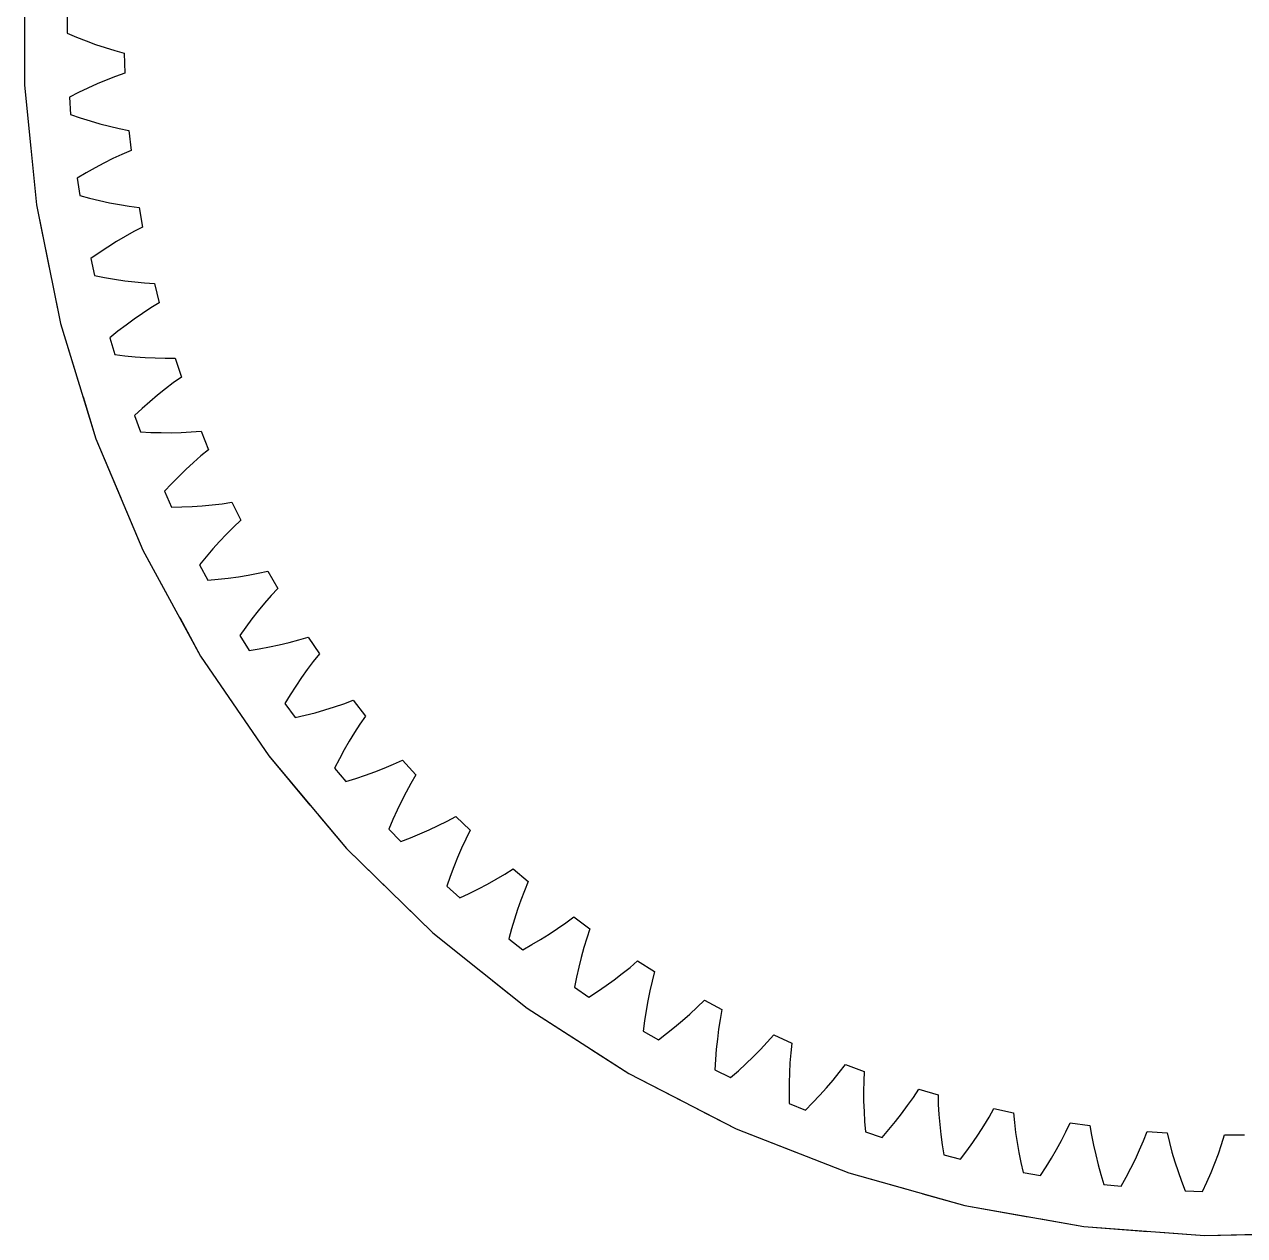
# Model space of a CAD drawing. Header units: millimetres. Extents: x -25 to 138, y -20 to 88.
# Drawn here: x -23.97 to 0.2, y 39 to 62.99 of the extents above; entities that cross this region are included whole.
import ezdxf

# ---------------------------------------------------------------- set-up
doc = ezdxf.new("R2010")
doc.units = ezdxf.units.MM
doc.linetypes.add('DASHED', pattern=[1.524, 1.27, -0.254])
doc.layers.add('HIDDEN', color=8, linetype='DASHED')
doc.layers.add('VISIBLE', color=7, linetype='CONTINUOUS')

msp = doc.modelspace()

# ---------------------------------------------------------------- linework, layer by layer
at = {"layer": 'HIDDEN'}
for points in [[(-23.97017, 64.18884), (-23.97017, 61.79624), (-23.73194, 59.41553), (-23.25785, 57.07036), (-22.55262, 54.78406), (-21.62325, 52.57933), (-20.47898, 50.4781), (-19.13118, 48.50123), (-17.59324, 46.66839), (-15.88046, 44.99779), (-14.00985, 43.50603), (-12, 42.20793), (-9.87089, 41.1164), (-7.64368, 40.24228), (-5.3405, 39.59427), (-2.98425, 39.1788), (-0.59834, 39), (1.79352, 39.05965)], [(-23.12435, 63.1656), (-23.12435, 62.81948)], [(-23.12435, 62.81948), (-22.93611, 62.74024)], [(-22.93611, 62.74024), (-22.74766, 62.66593)], [(-22.74766, 62.66593), (-22.55903, 62.59675)], [(-22.55903, 62.59675), (-22.37028, 62.53292)], [(-22.37028, 62.53292), (-22.18146, 62.47472)], [(-22.18146, 62.47472), (-21.99261, 62.42253)], [(-21.99261, 62.42253), (-21.9788, 62.02704)], [(-22.34785, 61.89057), (-22.53168, 61.81373)], [(-22.16354, 61.9618), (-22.34785, 61.89057)], [(-21.9788, 62.02704), (-22.16354, 61.9618)], [(-22.89784, 61.64429), (-23.08009, 61.5521)], [(-22.71503, 61.73156), (-22.89784, 61.64429)], [(-22.53168, 61.81373), (-22.71503, 61.73156)], [(-23.08009, 61.5521), (-23.05595, 61.20683)], [(-23.05595, 61.20683), (-22.86264, 61.14091)], [(-22.86264, 61.14091), (-22.66946, 61.07993)], [(-22.66946, 61.07993), (-22.47647, 61.02408)], [(-22.47647, 61.02408), (-22.28372, 60.97357)], [(-22.28372, 60.97357), (-22.0913, 60.92868)], [(-22.0913, 60.92868), (-21.89928, 60.88979)], [(-21.89928, 60.88979), (-21.85791, 60.49623)], [(-21.85791, 60.49623), (-22.03765, 60.41826)], [(-22.39457, 60.24487), (-22.57173, 60.15011)], [(-22.21654, 60.33435), (-22.39457, 60.24487)], [(-22.03765, 60.41826), (-22.21654, 60.33435)], [(-22.74801, 60.0503), (-22.92339, 59.94563)], [(-22.92339, 59.94563), (-22.87522, 59.60288)], [(-22.57173, 60.15011), (-22.74801, 60.0503)], [(-22.87522, 59.60288), (-22.67779, 59.5506)], [(-22.67779, 59.5506), (-22.48082, 59.50325)], [(-22.48082, 59.50325), (-22.2844, 59.46099)], [(-22.2844, 59.46099), (-22.08861, 59.42405)], [(-22.08861, 59.42405), (-21.89352, 59.3927)], [(-21.89352, 59.3927), (-21.69925, 59.36729)], [(-21.69925, 59.36729), (-21.63054, 58.97758)], [(-21.63054, 58.97758), (-21.8044, 58.88726)], [(-21.977, 58.79108), (-22.14835, 58.6894)], [(-21.8044, 58.88726), (-21.977, 58.79108)], [(-22.31847, 58.58251), (-22.48736, 58.47064)], [(-22.14835, 58.6894), (-22.31847, 58.58251)], [(-22.48736, 58.47064), (-22.65501, 58.35399)], [(-22.65501, 58.35399), (-22.58305, 58.01544)], [(-22.58305, 58.01544), (-22.38245, 57.97707)], [(-22.38245, 57.97707), (-22.18266, 57.94357)], [(-22.18266, 57.94357), (-21.98377, 57.91511)], [(-21.98377, 57.91511), (-21.78587, 57.89192)], [(-21.78587, 57.89192), (-21.58908, 57.87425)], [(-21.58908, 57.87425), (-21.39351, 57.86246)], [(-21.39351, 57.86246), (-21.29777, 57.47849)], [(-21.46491, 57.37626), (-21.63038, 57.26827)], [(-21.29777, 57.47849), (-21.46491, 57.37626)], [(-21.79422, 57.15489), (-21.95648, 57.03639)], [(-21.63038, 57.26827), (-21.79422, 57.15489)], [(-22.11715, 56.91302), (-22.27626, 56.78496)], [(-21.95648, 57.03639), (-22.11715, 56.91302)], [(-22.27626, 56.78496), (-22.18085, 56.45225)], [(-22.18085, 56.45225), (-21.97806, 56.42796)], [(-21.97806, 56.42796), (-21.77642, 56.40848)], [(-21.77642, 56.40848), (-21.57604, 56.39397)], [(-21.57604, 56.39397), (-21.377, 56.38464)], [(-21.377, 56.38464), (-21.17945, 56.38074)], [(-21.17945, 56.38074), (-20.98354, 56.38262)], [(-20.98354, 56.38262), (-20.86125, 56.00626)], [(-21.02086, 55.89263), (-21.17839, 55.77336)], [(-20.86125, 56.00626), (-21.02086, 55.89263)], [(-21.33392, 55.64882), (-21.48751, 55.5193)], [(-21.17839, 55.77336), (-21.33392, 55.64882)], [(-21.63919, 55.38501), (-21.78897, 55.24617)], [(-21.48751, 55.5193), (-21.63919, 55.38501)], [(-21.78897, 55.24617), (-21.67059, 54.92093)], [(-21.67059, 54.92093), (-21.4666, 54.91084)], [(-21.4666, 54.91084), (-21.2641, 54.90547)], [(-21.2641, 54.90547), (-21.06318, 54.90498)], [(-21.06318, 54.90498), (-20.86399, 54.90955)], [(-20.86399, 54.90955), (-20.66665, 54.91945)], [(-20.66665, 54.91945), (-20.47134, 54.93499)], [(-20.47134, 54.93499), (-20.3231, 54.56807)], [(-20.47438, 54.44358), (-20.62321, 54.31361)], [(-20.3231, 54.56807), (-20.47438, 54.44358)], [(-20.76968, 54.17853), (-20.91386, 54.03861)], [(-20.62321, 54.31361), (-20.76968, 54.17853)], [(-20.91386, 54.03861), (-21.0558, 53.89407)], [(-21.0558, 53.89407), (-21.19554, 53.74511)], [(-21.19554, 53.74511), (-21.05476, 53.42892)], [(-21.05476, 53.42892), (-20.85056, 53.43309)], [(-20.85056, 53.43309), (-20.64817, 53.44186)], [(-20.64817, 53.44186), (-20.44772, 53.45538)], [(-20.44772, 53.45538), (-20.24932, 53.47384)], [(-20.24932, 53.47384), (-20.05315, 53.49748)], [(-20.05315, 53.49748), (-19.85941, 53.5266)], [(-19.85941, 53.5266), (-19.68593, 53.17093)], [(-19.68593, 53.17093), (-19.82816, 53.03618)], [(-19.82816, 53.03618), (-19.96756, 52.89615)], [(-20.10425, 52.75118), (-20.23832, 52.60154)], [(-19.96756, 52.89615), (-20.10425, 52.75118)], [(-20.36983, 52.44746), (-20.49884, 52.28911)], [(-20.23832, 52.60154), (-20.36983, 52.44746)], [(-20.49884, 52.28911), (-20.33635, 51.98351)], [(-20.33635, 51.98351), (-20.13294, 52.00192)], [(-20.13294, 52.00192), (-19.93165, 52.02478)], [(-19.93165, 52.02478), (-19.73263, 52.05226)], [(-19.73263, 52.05226), (-19.536, 52.08451)], [(-19.536, 52.08451), (-19.34196, 52.12177)], [(-19.34196, 52.12177), (-19.15072, 52.16434)], [(-19.15072, 52.16434), (-18.95286, 51.82163)], [(-18.95286, 51.82163), (-19.08534, 51.67729)], [(-19.21463, 51.52788), (-19.34088, 51.37373)], [(-19.08534, 51.67729), (-19.21463, 51.52788)], [(-19.34088, 51.37373), (-19.46418, 51.2151)], [(-19.58463, 51.05222), (-19.70227, 50.88526)], [(-19.46418, 51.2151), (-19.58463, 51.05222)], [(-19.70227, 50.88526), (-19.51886, 50.59174)], [(-18.72751, 50.74832), (-18.53654, 50.79902)], [(-18.53654, 50.79902), (-18.34873, 50.85483)], [(-18.34873, 50.85483), (-18.12744, 50.52676)], [(-19.51886, 50.59174), (-19.31723, 50.62429)], [(-19.31723, 50.62429), (-19.11803, 50.66114)], [(-19.11803, 50.66114), (-18.9214, 50.70243)], [(-18.9214, 50.70243), (-18.72751, 50.74832)], [(-18.12744, 50.52676), (-18.24954, 50.37353)], [(-18.24954, 50.37353), (-18.36809, 50.21546)], [(-18.48328, 50.05288), (-18.59522, 49.88604)], [(-18.36809, 50.21546), (-18.48328, 50.05288)], [(-18.59522, 49.88604), (-18.704, 49.71515)], [(-18.704, 49.71515), (-18.80971, 49.54039)], [(-17.64081, 49.53568), (-17.45735, 49.60446)], [(-17.45735, 49.60446), (-17.21372, 49.29262)], [(-18.80971, 49.54039), (-18.60627, 49.26038)], [(-18.60627, 49.26038), (-18.40741, 49.30692)], [(-18.40741, 49.30692), (-18.21126, 49.35757)], [(-18.21126, 49.35757), (-18.018, 49.41247)], [(-18.018, 49.41247), (-17.82778, 49.47178)], [(-17.82778, 49.47178), (-17.64081, 49.53568)], [(-17.32483, 49.13125), (-17.43207, 48.96529)], [(-17.21372, 49.29262), (-17.32483, 49.13125)], [(-17.43207, 48.96529), (-17.53563, 48.79507)], [(-17.63566, 48.62083), (-17.73226, 48.44277)], [(-17.53563, 48.79507), (-17.63566, 48.62083)], [(-17.73226, 48.44277), (-17.82552, 48.26106)], [(-16.84119, 48.26111), (-16.65913, 48.3379)], [(-16.65913, 48.3379), (-16.48092, 48.4193)], [(-16.48092, 48.4193), (-16.21613, 48.12522)], [(-17.82552, 48.26106), (-17.60304, 47.99592)], [(-17.4079, 48.05622), (-17.21578, 48.12043)], [(-17.21578, 48.12043), (-17.02681, 48.18868)], [(-17.02681, 48.18868), (-16.84119, 48.26111)], [(-16.21613, 48.12522), (-16.31571, 47.95649)], [(-17.60304, 47.99592), (-17.4079, 48.05622)], [(-16.31571, 47.95649), (-16.41111, 47.78346)], [(-16.41111, 47.78346), (-16.50255, 47.60643)], [(-16.59018, 47.42563), (-16.67412, 47.24127)], [(-16.50255, 47.60643), (-16.59018, 47.42563)], [(-16.67412, 47.24127), (-16.75448, 47.0535)], [(-15.77255, 47.12221), (-15.5963, 47.21152)], [(-15.5963, 47.21152), (-15.4242, 47.30515)], [(-15.4242, 47.30515), (-15.13953, 47.03026)], [(-16.75448, 47.0535), (-16.51405, 46.80453)], [(-16.32359, 46.87829), (-16.13641, 46.95575)], [(-16.13641, 46.95575), (-15.95267, 47.03701)], [(-15.95267, 47.03701), (-15.77255, 47.12221)], [(-15.13953, 47.03026), (-15.22711, 46.85499)], [(-16.51405, 46.80453), (-16.32359, 46.87829)], [(-15.3102, 46.67573), (-15.38907, 46.49275)], [(-15.22711, 46.85499), (-15.3102, 46.67573)], [(-15.38907, 46.49275), (-15.46387, 46.30628)], [(-15.46387, 46.30628), (-15.53475, 46.11651)], [(-14.62707, 46.06064), (-14.45748, 46.16202)], [(-14.45748, 46.16202), (-14.29233, 46.26743)], [(-14.29233, 46.26743), (-13.98918, 46.01306)], [(-15.53475, 46.11651), (-15.60182, 45.9236)], [(-15.60182, 45.9236), (-15.34461, 45.692)], [(-14.97843, 45.86919), (-14.80081, 45.96308)], [(-14.80081, 45.96308), (-14.62707, 46.06064)], [(-13.98918, 46.01306), (-14.06431, 45.83211)], [(-15.34461, 45.692), (-15.15976, 45.77886)], [(-15.15976, 45.77886), (-14.97843, 45.86919)], [(-14.06431, 45.83211), (-14.13471, 45.64749)], [(-14.20061, 45.45946), (-14.26223, 45.26822)], [(-14.13471, 45.64749), (-14.20061, 45.45946)], [(-14.26223, 45.26822), (-14.3197, 45.07397)], [(-13.41033, 45.08155), (-13.24822, 45.19451)], [(-13.24822, 45.19451), (-13.09083, 45.31119)], [(-13.09083, 45.31119), (-12.77068, 45.07858)], [(-14.3197, 45.07397), (-14.37314, 44.87685)], [(-13.74748, 44.86606), (-13.57684, 44.97211)], [(-13.57684, 44.97211), (-13.41033, 45.08155)], [(-12.77068, 45.07858), (-12.833, 44.89284)], [(-14.37314, 44.87685), (-14.1004, 44.66376)], [(-14.1004, 44.66376), (-13.92206, 44.7633)], [(-13.92206, 44.7633), (-13.74748, 44.86606)], [(-12.833, 44.89284), (-12.89034, 44.70376)], [(-12.94297, 44.51158), (-12.9911, 44.31652)], [(-12.89034, 44.70376), (-12.94297, 44.51158)], [(-12.9911, 44.31652), (-13.03488, 44.11873)], [(-12.12826, 44.18972), (-11.97442, 44.31372)], [(-11.97442, 44.31372), (-11.82555, 44.44109)], [(-11.82555, 44.44109), (-11.48995, 44.23138)], [(-11.48995, 44.23138), (-11.53917, 44.04174)], [(-13.03488, 44.11873), (-13.07444, 43.91836)], [(-12.44956, 43.95124), (-12.28672, 44.06893)], [(-12.28672, 44.06893), (-12.12826, 44.18972)], [(-11.53917, 44.04174), (-11.58318, 43.84912)], [(-13.07444, 43.91836), (-12.7875, 43.72481)], [(-12.7875, 43.72481), (-12.61654, 43.83656)], [(-12.61654, 43.83656), (-12.44956, 43.95124)], [(-11.58318, 43.84912), (-11.62228, 43.65374)], [(-11.62228, 43.65374), (-11.65668, 43.4558)], [(-10.7871, 43.3895), (-10.64228, 43.52393)], [(-10.64228, 43.52393), (-10.50266, 43.66137)], [(-10.50266, 43.66137), (-10.15325, 43.47559)], [(-11.65668, 43.4558), (-11.68656, 43.25544)], [(-10.93675, 43.25795), (-10.7871, 43.3895)], [(-10.18912, 43.28298), (-10.21959, 43.08775)], [(-10.15325, 43.47559), (-10.18912, 43.28298)], [(-11.68656, 43.25544), (-11.71205, 43.05279)], [(-11.71205, 43.05279), (-11.4123, 42.87974)], [(-11.24956, 43.00313), (-11.09098, 43.12919)], [(-11.09098, 43.12919), (-10.93675, 43.25795)], [(-10.21959, 43.08775), (-10.24496, 42.89012)], [(-11.4123, 42.87974), (-11.24956, 43.00313)], [(-10.24496, 42.89012), (-10.26547, 42.69026)], [(-9.39338, 42.68478), (-9.2583, 42.82898)], [(-9.2583, 42.82898), (-9.1286, 42.97583)], [(-9.1286, 42.97583), (-8.76709, 42.81487)], [(-8.76709, 42.81487), (-8.78943, 42.62023)], [(-10.26547, 42.69026), (-10.2813, 42.4883)], [(-9.67836, 42.40391), (-9.53349, 42.54312)], [(-9.53349, 42.54312), (-9.39338, 42.68478)], [(-8.78943, 42.62023), (-8.80621, 42.42336)], [(-10.2813, 42.4883), (-10.29259, 42.28437)], [(-9.82776, 42.2671), (-9.67836, 42.40391)], [(-8.80621, 42.42336), (-8.81773, 42.22444)], [(-7.82921, 42.23227), (-7.71007, 42.38781)], [(-7.71007, 42.38781), (-7.33821, 42.25247)], [(-10.29259, 42.28437), (-9.98151, 42.13265)], [(-9.98151, 42.13265), (-9.82776, 42.2671)], [(-8.81773, 42.22444), (-8.82425, 42.02363)], [(-8.08379, 41.92791), (-7.9539, 42.079)], [(-7.9539, 42.079), (-7.82921, 42.23227)], [(-7.34692, 42.05674), (-7.34992, 41.85917)], [(-7.33821, 42.25247), (-7.34692, 42.05674)], [(-8.82425, 42.02363), (-8.82595, 41.82106)], [(-8.82595, 41.82106), (-8.82299, 41.61684)], [(-8.2186, 41.77893), (-8.08379, 41.92791)], [(-7.34992, 41.85917), (-7.34754, 41.65994)], [(-6.36197, 41.73671), (-6.25398, 41.90018)], [(-6.25398, 41.90018), (-5.87358, 41.7911)], [(-8.82299, 41.61684), (-8.50208, 41.48719)], [(-8.50208, 41.48719), (-8.35809, 41.63203)], [(-8.35809, 41.63203), (-8.2186, 41.77893)], [(-7.34754, 41.65994), (-7.34004, 41.45916)], [(-6.5947, 41.41532), (-6.47567, 41.57511)], [(-6.47567, 41.57511), (-6.36197, 41.73671)], [(-5.87358, 41.7911), (-5.86862, 41.59524)], [(-5.86862, 41.59524), (-5.85783, 41.39795)], [(-7.34004, 41.45916), (-7.3276, 41.25697)], [(-6.71879, 41.25731), (-6.5947, 41.41532)], [(-5.85783, 41.39795), (-5.84156, 41.19936)], [(-4.96589, 41.17556), (-4.86374, 41.3447)], [(-4.86374, 41.3447), (-4.76741, 41.5153)], [(-4.76741, 41.5153), (-4.38033, 41.43303)], [(-4.38033, 41.43303), (-4.36172, 41.23799)], [(-7.3276, 41.25697), (-7.3104, 41.05345)], [(-6.98123, 40.9465), (-6.8477, 41.10104)], [(-6.8477, 41.10104), (-6.71879, 41.25731)], [(-5.84156, 41.19936), (-5.82006, 40.9996)], [(-5.07349, 41.00786), (-4.96589, 41.17556)], [(-4.36172, 41.23799), (-4.3372, 41.04193)], [(-3.34182, 41.05815), (-3.25762, 41.23506)], [(-3.25762, 41.23506), (-2.86575, 41.17999)], [(-2.86575, 41.17999), (-2.83358, 40.98672)], [(-7.3104, 41.05345), (-6.98123, 40.9465)], [(-5.82006, 40.9996), (-5.79356, 40.79877)], [(-5.18625, 40.84157), (-5.07349, 41.00786)], [(-4.3372, 41.04193), (-4.30711, 40.84496)], [(-4.30711, 40.84496), (-4.27174, 40.64719)], [(-3.52756, 40.70751), (-3.43192, 40.8823)], [(-3.43192, 40.8823), (-3.34182, 41.05815)], [(-2.83358, 40.98672), (-2.79543, 40.79285)], [(-1.88123, 40.69676), (-1.80361, 40.87847)], [(-1.80361, 40.87847), (-1.73196, 41.06082)], [(-1.73196, 41.06082), (-1.3372, 41.03322)], [(-1.3372, 41.03322), (-1.29162, 40.84267)], [(-0.25662, 40.80652), (-0.19786, 40.99343)], [(-0.19786, 40.99343), (0.19786, 40.99343)], [(-5.79356, 40.79877), (-5.7622, 40.59695)], [(-5.42637, 40.51321), (-5.30394, 40.67669)], [(-5.30394, 40.67669), (-5.18625, 40.84157)], [(-4.27174, 40.64719), (-4.23128, 40.44869)], [(-3.62844, 40.53376), (-3.52756, 40.70751)], [(-2.79543, 40.79285), (-2.75168, 40.59846)], [(-1.96444, 40.51572), (-1.88123, 40.69676)], [(-1.29162, 40.84267), (-1.24005, 40.65193)], [(-1.24005, 40.65193), (-1.18285, 40.46107)], [(-0.39175, 40.43344), (-0.32137, 40.61985)], [(-0.32137, 40.61985), (-0.25662, 40.80652)], [(-5.7622, 40.59695), (-5.42637, 40.51321)], [(-4.23128, 40.44869), (-4.18593, 40.24955)], [(-3.84507, 40.18945), (-3.73435, 40.36107)], [(-3.73435, 40.36107), (-3.62844, 40.53376)], [(-2.75168, 40.59846), (-2.7026, 40.40364)], [(-2.7026, 40.40364), (-2.6484, 40.20845)], [(-2.05296, 40.33536), (-1.96444, 40.51572)], [(-1.18285, 40.46107), (-1.12029, 40.27014)], [(-0.46747, 40.24734), (-0.39175, 40.43344)], [(-4.18593, 40.24955), (-3.84507, 40.18945)], [(-2.6484, 40.20845), (-2.58926, 40.01295)], [(-2.24504, 39.97678), (-2.14656, 40.1557)], [(-2.14656, 40.1557), (-2.05296, 40.33536)], [(-1.12029, 40.27014), (-1.05261, 40.07921)], [(-0.54831, 40.06159), (-0.46747, 40.24734)], [(-2.58926, 40.01295), (-2.24504, 39.97678)], [(-1.05261, 40.07921), (-0.97998, 39.88831)], [(-0.97998, 39.88831), (-0.63408, 39.87624)], [(-0.63408, 39.87624), (-0.54831, 40.06159)]]:
    msp.add_lwpolyline(points, dxfattribs=at)
at = {"layer": 'VISIBLE'}
for points in [[(-23.97017, 64.18884), (-23.97017, 61.79624), (-23.73194, 59.41553), (-23.25785, 57.07036), (-22.55262, 54.78406), (-21.62325, 52.57933), (-20.47898, 50.4781), (-19.13118, 48.50123), (-17.59324, 46.66839), (-15.88046, 44.99779), (-14.00985, 43.50603), (-12, 42.20793), (-9.87089, 41.1164), (-7.64368, 40.24228), (-5.3405, 39.59427), (-2.98425, 39.1788), (-0.59834, 39), (1.79352, 39.05965)], [(-23.12435, 63.1656), (-23.12435, 62.81948)], [(-23.12435, 62.81948), (-22.93611, 62.74024)], [(-22.93611, 62.74024), (-22.74766, 62.66593)], [(-22.74766, 62.66593), (-22.55903, 62.59675)], [(-22.55903, 62.59675), (-22.37028, 62.53292)], [(-22.37028, 62.53292), (-22.18146, 62.47472)], [(-22.18146, 62.47472), (-21.99261, 62.42253)], [(-21.99261, 62.42253), (-21.9788, 62.02704)], [(-22.34785, 61.89057), (-22.53168, 61.81373)], [(-22.16354, 61.9618), (-22.34785, 61.89057)], [(-21.9788, 62.02704), (-22.16354, 61.9618)], [(-22.89784, 61.64429), (-23.08009, 61.5521)], [(-22.71503, 61.73156), (-22.89784, 61.64429)], [(-22.53168, 61.81373), (-22.71503, 61.73156)], [(-23.08009, 61.5521), (-23.05595, 61.20683)], [(-23.05595, 61.20683), (-22.86264, 61.14091)], [(-22.86264, 61.14091), (-22.66946, 61.07993)], [(-22.66946, 61.07993), (-22.47647, 61.02408)], [(-22.47647, 61.02408), (-22.28372, 60.97357)], [(-22.28372, 60.97357), (-22.0913, 60.92868)], [(-22.0913, 60.92868), (-21.89928, 60.88979)], [(-21.89928, 60.88979), (-21.85791, 60.49623)], [(-21.85791, 60.49623), (-22.03765, 60.41826)], [(-22.39457, 60.24487), (-22.57173, 60.15011)], [(-22.21654, 60.33435), (-22.39457, 60.24487)], [(-22.03765, 60.41826), (-22.21654, 60.33435)], [(-22.74801, 60.0503), (-22.92339, 59.94563)], [(-22.92339, 59.94563), (-22.87522, 59.60288)], [(-22.57173, 60.15011), (-22.74801, 60.0503)], [(-22.87522, 59.60288), (-22.67779, 59.5506)], [(-22.67779, 59.5506), (-22.48082, 59.50325)], [(-22.48082, 59.50325), (-22.2844, 59.46099)], [(-22.2844, 59.46099), (-22.08861, 59.42405)], [(-22.08861, 59.42405), (-21.89352, 59.3927)], [(-21.89352, 59.3927), (-21.69925, 59.36729)], [(-21.69925, 59.36729), (-21.63054, 58.97758)], [(-21.63054, 58.97758), (-21.8044, 58.88726)], [(-21.977, 58.79108), (-22.14835, 58.6894)], [(-21.8044, 58.88726), (-21.977, 58.79108)], [(-22.31847, 58.58251), (-22.48736, 58.47064)], [(-22.14835, 58.6894), (-22.31847, 58.58251)], [(-22.48736, 58.47064), (-22.65501, 58.35399)], [(-22.65501, 58.35399), (-22.58305, 58.01544)], [(-22.58305, 58.01544), (-22.38245, 57.97707)], [(-22.38245, 57.97707), (-22.18266, 57.94357)], [(-22.18266, 57.94357), (-21.98377, 57.91511)], [(-21.98377, 57.91511), (-21.78587, 57.89192)], [(-21.78587, 57.89192), (-21.58908, 57.87425)], [(-21.58908, 57.87425), (-21.39351, 57.86246)], [(-21.39351, 57.86246), (-21.29777, 57.47849)], [(-21.46491, 57.37626), (-21.63038, 57.26827)], [(-21.29777, 57.47849), (-21.46491, 57.37626)], [(-21.79422, 57.15489), (-21.95648, 57.03639)], [(-21.63038, 57.26827), (-21.79422, 57.15489)], [(-22.11715, 56.91302), (-22.27626, 56.78496)], [(-21.95648, 57.03639), (-22.11715, 56.91302)], [(-22.27626, 56.78496), (-22.18085, 56.45225)], [(-22.18085, 56.45225), (-21.97806, 56.42796)], [(-21.97806, 56.42796), (-21.77642, 56.40848)], [(-21.77642, 56.40848), (-21.57604, 56.39397)], [(-21.57604, 56.39397), (-21.377, 56.38464)], [(-21.377, 56.38464), (-21.17945, 56.38074)], [(-21.17945, 56.38074), (-20.98354, 56.38262)], [(-20.98354, 56.38262), (-20.86125, 56.00626)], [(-21.02086, 55.89263), (-21.17839, 55.77336)], [(-20.86125, 56.00626), (-21.02086, 55.89263)], [(-21.33392, 55.64882), (-21.48751, 55.5193)], [(-21.17839, 55.77336), (-21.33392, 55.64882)], [(-21.63919, 55.38501), (-21.78897, 55.24617)], [(-21.48751, 55.5193), (-21.63919, 55.38501)], [(-21.78897, 55.24617), (-21.67059, 54.92093)], [(-21.67059, 54.92093), (-21.4666, 54.91084)], [(-21.4666, 54.91084), (-21.2641, 54.90547)], [(-21.2641, 54.90547), (-21.06318, 54.90498)], [(-21.06318, 54.90498), (-20.86399, 54.90955)], [(-20.86399, 54.90955), (-20.66665, 54.91945)], [(-20.66665, 54.91945), (-20.47134, 54.93499)], [(-20.47134, 54.93499), (-20.3231, 54.56807)], [(-20.47438, 54.44358), (-20.62321, 54.31361)], [(-20.3231, 54.56807), (-20.47438, 54.44358)], [(-20.76968, 54.17853), (-20.91386, 54.03861)], [(-20.62321, 54.31361), (-20.76968, 54.17853)], [(-20.91386, 54.03861), (-21.0558, 53.89407)], [(-21.0558, 53.89407), (-21.19554, 53.74511)], [(-21.19554, 53.74511), (-21.05476, 53.42892)], [(-21.05476, 53.42892), (-20.85056, 53.43309)], [(-20.85056, 53.43309), (-20.64817, 53.44186)], [(-20.64817, 53.44186), (-20.44772, 53.45538)], [(-20.44772, 53.45538), (-20.24932, 53.47384)], [(-20.24932, 53.47384), (-20.05315, 53.49748)], [(-20.05315, 53.49748), (-19.85941, 53.5266)], [(-19.85941, 53.5266), (-19.68593, 53.17093)], [(-19.68593, 53.17093), (-19.82816, 53.03618)], [(-19.82816, 53.03618), (-19.96756, 52.89615)], [(-20.10425, 52.75118), (-20.23832, 52.60154)], [(-19.96756, 52.89615), (-20.10425, 52.75118)], [(-20.36983, 52.44746), (-20.49884, 52.28911)], [(-20.23832, 52.60154), (-20.36983, 52.44746)], [(-20.49884, 52.28911), (-20.33635, 51.98351)], [(-20.33635, 51.98351), (-20.13294, 52.00192)], [(-20.13294, 52.00192), (-19.93165, 52.02478)], [(-19.93165, 52.02478), (-19.73263, 52.05226)], [(-19.73263, 52.05226), (-19.536, 52.08451)], [(-19.536, 52.08451), (-19.34196, 52.12177)], [(-19.34196, 52.12177), (-19.15072, 52.16434)], [(-19.15072, 52.16434), (-18.95286, 51.82163)], [(-18.95286, 51.82163), (-19.08534, 51.67729)], [(-19.21463, 51.52788), (-19.34088, 51.37373)], [(-19.08534, 51.67729), (-19.21463, 51.52788)], [(-19.34088, 51.37373), (-19.46418, 51.2151)], [(-19.58463, 51.05222), (-19.70227, 50.88526)], [(-19.46418, 51.2151), (-19.58463, 51.05222)], [(-19.70227, 50.88526), (-19.51886, 50.59174)], [(-18.72751, 50.74832), (-18.53654, 50.79902)], [(-18.53654, 50.79902), (-18.34873, 50.85483)], [(-18.34873, 50.85483), (-18.12744, 50.52676)], [(-19.51886, 50.59174), (-19.31723, 50.62429)], [(-19.31723, 50.62429), (-19.11803, 50.66114)], [(-19.11803, 50.66114), (-18.9214, 50.70243)], [(-18.9214, 50.70243), (-18.72751, 50.74832)], [(-18.12744, 50.52676), (-18.24954, 50.37353)], [(-18.24954, 50.37353), (-18.36809, 50.21546)], [(-18.48328, 50.05288), (-18.59522, 49.88604)], [(-18.36809, 50.21546), (-18.48328, 50.05288)], [(-18.59522, 49.88604), (-18.704, 49.71515)], [(-18.704, 49.71515), (-18.80971, 49.54039)], [(-17.64081, 49.53568), (-17.45735, 49.60446)], [(-17.45735, 49.60446), (-17.21372, 49.29262)], [(-18.80971, 49.54039), (-18.60627, 49.26038)], [(-18.60627, 49.26038), (-18.40741, 49.30692)], [(-18.40741, 49.30692), (-18.21126, 49.35757)], [(-18.21126, 49.35757), (-18.018, 49.41247)], [(-18.018, 49.41247), (-17.82778, 49.47178)], [(-17.82778, 49.47178), (-17.64081, 49.53568)], [(-17.32483, 49.13125), (-17.43207, 48.96529)], [(-17.21372, 49.29262), (-17.32483, 49.13125)], [(-17.43207, 48.96529), (-17.53563, 48.79507)], [(-17.63566, 48.62083), (-17.73226, 48.44277)], [(-17.53563, 48.79507), (-17.63566, 48.62083)], [(-17.73226, 48.44277), (-17.82552, 48.26106)], [(-16.84119, 48.26111), (-16.65913, 48.3379)], [(-16.65913, 48.3379), (-16.48092, 48.4193)], [(-16.48092, 48.4193), (-16.21613, 48.12522)], [(-17.82552, 48.26106), (-17.60304, 47.99592)], [(-17.4079, 48.05622), (-17.21578, 48.12043)], [(-17.21578, 48.12043), (-17.02681, 48.18868)], [(-17.02681, 48.18868), (-16.84119, 48.26111)], [(-16.21613, 48.12522), (-16.31571, 47.95649)], [(-17.60304, 47.99592), (-17.4079, 48.05622)], [(-16.31571, 47.95649), (-16.41111, 47.78346)], [(-16.41111, 47.78346), (-16.50255, 47.60643)], [(-16.59018, 47.42563), (-16.67412, 47.24127)], [(-16.50255, 47.60643), (-16.59018, 47.42563)], [(-16.67412, 47.24127), (-16.75448, 47.0535)], [(-15.77255, 47.12221), (-15.5963, 47.21152)], [(-15.5963, 47.21152), (-15.4242, 47.30515)], [(-15.4242, 47.30515), (-15.13953, 47.03026)], [(-16.75448, 47.0535), (-16.51405, 46.80453)], [(-16.32359, 46.87829), (-16.13641, 46.95575)], [(-16.13641, 46.95575), (-15.95267, 47.03701)], [(-15.95267, 47.03701), (-15.77255, 47.12221)], [(-15.13953, 47.03026), (-15.22711, 46.85499)], [(-16.51405, 46.80453), (-16.32359, 46.87829)], [(-15.3102, 46.67573), (-15.38907, 46.49275)], [(-15.22711, 46.85499), (-15.3102, 46.67573)], [(-15.38907, 46.49275), (-15.46387, 46.30628)], [(-15.46387, 46.30628), (-15.53475, 46.11651)], [(-14.62707, 46.06064), (-14.45748, 46.16202)], [(-14.45748, 46.16202), (-14.29233, 46.26743)], [(-14.29233, 46.26743), (-13.98918, 46.01306)], [(-15.53475, 46.11651), (-15.60182, 45.9236)], [(-15.60182, 45.9236), (-15.34461, 45.692)], [(-14.97843, 45.86919), (-14.80081, 45.96308)], [(-14.80081, 45.96308), (-14.62707, 46.06064)], [(-13.98918, 46.01306), (-14.06431, 45.83211)], [(-15.34461, 45.692), (-15.15976, 45.77886)], [(-15.15976, 45.77886), (-14.97843, 45.86919)], [(-14.06431, 45.83211), (-14.13471, 45.64749)], [(-14.20061, 45.45946), (-14.26223, 45.26822)], [(-14.13471, 45.64749), (-14.20061, 45.45946)], [(-14.26223, 45.26822), (-14.3197, 45.07397)], [(-13.41033, 45.08155), (-13.24822, 45.19451)], [(-13.24822, 45.19451), (-13.09083, 45.31119)], [(-13.09083, 45.31119), (-12.77068, 45.07858)], [(-14.3197, 45.07397), (-14.37314, 44.87685)], [(-13.74748, 44.86606), (-13.57684, 44.97211)], [(-13.57684, 44.97211), (-13.41033, 45.08155)], [(-12.77068, 45.07858), (-12.833, 44.89284)], [(-14.37314, 44.87685), (-14.1004, 44.66376)], [(-14.1004, 44.66376), (-13.92206, 44.7633)], [(-13.92206, 44.7633), (-13.74748, 44.86606)], [(-12.833, 44.89284), (-12.89034, 44.70376)], [(-12.94297, 44.51158), (-12.9911, 44.31652)], [(-12.89034, 44.70376), (-12.94297, 44.51158)], [(-12.9911, 44.31652), (-13.03488, 44.11873)], [(-12.12826, 44.18972), (-11.97442, 44.31372)], [(-11.97442, 44.31372), (-11.82555, 44.44109)], [(-11.82555, 44.44109), (-11.48995, 44.23138)], [(-11.48995, 44.23138), (-11.53917, 44.04174)], [(-13.03488, 44.11873), (-13.07444, 43.91836)], [(-12.44956, 43.95124), (-12.28672, 44.06893)], [(-12.28672, 44.06893), (-12.12826, 44.18972)], [(-11.53917, 44.04174), (-11.58318, 43.84912)], [(-13.07444, 43.91836), (-12.7875, 43.72481)], [(-12.7875, 43.72481), (-12.61654, 43.83656)], [(-12.61654, 43.83656), (-12.44956, 43.95124)], [(-11.58318, 43.84912), (-11.62228, 43.65374)], [(-11.62228, 43.65374), (-11.65668, 43.4558)], [(-10.7871, 43.3895), (-10.64228, 43.52393)], [(-10.64228, 43.52393), (-10.50266, 43.66137)], [(-10.50266, 43.66137), (-10.15325, 43.47559)], [(-11.65668, 43.4558), (-11.68656, 43.25544)], [(-10.93675, 43.25795), (-10.7871, 43.3895)], [(-10.18912, 43.28298), (-10.21959, 43.08775)], [(-10.15325, 43.47559), (-10.18912, 43.28298)], [(-11.68656, 43.25544), (-11.71205, 43.05279)], [(-11.71205, 43.05279), (-11.4123, 42.87974)], [(-11.24956, 43.00313), (-11.09098, 43.12919)], [(-11.09098, 43.12919), (-10.93675, 43.25795)], [(-10.21959, 43.08775), (-10.24496, 42.89012)], [(-11.4123, 42.87974), (-11.24956, 43.00313)], [(-10.24496, 42.89012), (-10.26547, 42.69026)], [(-9.39338, 42.68478), (-9.2583, 42.82898)], [(-9.2583, 42.82898), (-9.1286, 42.97583)], [(-9.1286, 42.97583), (-8.76709, 42.81487)], [(-8.76709, 42.81487), (-8.78943, 42.62023)], [(-10.26547, 42.69026), (-10.2813, 42.4883)], [(-9.67836, 42.40391), (-9.53349, 42.54312)], [(-9.53349, 42.54312), (-9.39338, 42.68478)], [(-8.78943, 42.62023), (-8.80621, 42.42336)], [(-10.2813, 42.4883), (-10.29259, 42.28437)], [(-9.82776, 42.2671), (-9.67836, 42.40391)], [(-8.80621, 42.42336), (-8.81773, 42.22444)], [(-7.82921, 42.23227), (-7.71007, 42.38781)], [(-7.71007, 42.38781), (-7.33821, 42.25247)], [(-10.29259, 42.28437), (-9.98151, 42.13265)], [(-9.98151, 42.13265), (-9.82776, 42.2671)], [(-8.81773, 42.22444), (-8.82425, 42.02363)], [(-8.08379, 41.92791), (-7.9539, 42.079)], [(-7.9539, 42.079), (-7.82921, 42.23227)], [(-7.34692, 42.05674), (-7.34992, 41.85917)], [(-7.33821, 42.25247), (-7.34692, 42.05674)], [(-8.82425, 42.02363), (-8.82595, 41.82106)], [(-8.82595, 41.82106), (-8.82299, 41.61684)], [(-8.2186, 41.77893), (-8.08379, 41.92791)], [(-7.34992, 41.85917), (-7.34754, 41.65994)], [(-6.36197, 41.73671), (-6.25398, 41.90018)], [(-6.25398, 41.90018), (-5.87358, 41.7911)], [(-8.82299, 41.61684), (-8.50208, 41.48719)], [(-8.50208, 41.48719), (-8.35809, 41.63203)], [(-8.35809, 41.63203), (-8.2186, 41.77893)], [(-7.34754, 41.65994), (-7.34004, 41.45916)], [(-6.5947, 41.41532), (-6.47567, 41.57511)], [(-6.47567, 41.57511), (-6.36197, 41.73671)], [(-5.87358, 41.7911), (-5.86862, 41.59524)], [(-5.86862, 41.59524), (-5.85783, 41.39795)], [(-7.34004, 41.45916), (-7.3276, 41.25697)], [(-6.71879, 41.25731), (-6.5947, 41.41532)], [(-5.85783, 41.39795), (-5.84156, 41.19936)], [(-4.96589, 41.17556), (-4.86374, 41.3447)], [(-4.86374, 41.3447), (-4.76741, 41.5153)], [(-4.76741, 41.5153), (-4.38033, 41.43303)], [(-4.38033, 41.43303), (-4.36172, 41.23799)], [(-7.3276, 41.25697), (-7.3104, 41.05345)], [(-6.98123, 40.9465), (-6.8477, 41.10104)], [(-6.8477, 41.10104), (-6.71879, 41.25731)], [(-5.84156, 41.19936), (-5.82006, 40.9996)], [(-5.07349, 41.00786), (-4.96589, 41.17556)], [(-4.36172, 41.23799), (-4.3372, 41.04193)], [(-3.34182, 41.05815), (-3.25762, 41.23506)], [(-3.25762, 41.23506), (-2.86575, 41.17999)], [(-2.86575, 41.17999), (-2.83358, 40.98672)], [(-7.3104, 41.05345), (-6.98123, 40.9465)], [(-5.82006, 40.9996), (-5.79356, 40.79877)], [(-5.18625, 40.84157), (-5.07349, 41.00786)], [(-4.3372, 41.04193), (-4.30711, 40.84496)], [(-4.30711, 40.84496), (-4.27174, 40.64719)], [(-3.52756, 40.70751), (-3.43192, 40.8823)], [(-3.43192, 40.8823), (-3.34182, 41.05815)], [(-2.83358, 40.98672), (-2.79543, 40.79285)], [(-1.88123, 40.69676), (-1.80361, 40.87847)], [(-1.80361, 40.87847), (-1.73196, 41.06082)], [(-1.73196, 41.06082), (-1.3372, 41.03322)], [(-1.3372, 41.03322), (-1.29162, 40.84267)], [(-0.25662, 40.80652), (-0.19786, 40.99343)], [(-0.19786, 40.99343), (0.19786, 40.99343)], [(-5.79356, 40.79877), (-5.7622, 40.59695)], [(-5.42637, 40.51321), (-5.30394, 40.67669)], [(-5.30394, 40.67669), (-5.18625, 40.84157)], [(-4.27174, 40.64719), (-4.23128, 40.44869)], [(-3.62844, 40.53376), (-3.52756, 40.70751)], [(-2.79543, 40.79285), (-2.75168, 40.59846)], [(-1.96444, 40.51572), (-1.88123, 40.69676)], [(-1.29162, 40.84267), (-1.24005, 40.65193)], [(-1.24005, 40.65193), (-1.18285, 40.46107)], [(-0.39175, 40.43344), (-0.32137, 40.61985)], [(-0.32137, 40.61985), (-0.25662, 40.80652)], [(-5.7622, 40.59695), (-5.42637, 40.51321)], [(-4.23128, 40.44869), (-4.18593, 40.24955)], [(-3.84507, 40.18945), (-3.73435, 40.36107)], [(-3.73435, 40.36107), (-3.62844, 40.53376)], [(-2.75168, 40.59846), (-2.7026, 40.40364)], [(-2.7026, 40.40364), (-2.6484, 40.20845)], [(-2.05296, 40.33536), (-1.96444, 40.51572)], [(-1.18285, 40.46107), (-1.12029, 40.27014)], [(-0.46747, 40.24734), (-0.39175, 40.43344)], [(-4.18593, 40.24955), (-3.84507, 40.18945)], [(-2.6484, 40.20845), (-2.58926, 40.01295)], [(-2.24504, 39.97678), (-2.14656, 40.1557)], [(-2.14656, 40.1557), (-2.05296, 40.33536)], [(-1.12029, 40.27014), (-1.05261, 40.07921)], [(-0.54831, 40.06159), (-0.46747, 40.24734)], [(-2.58926, 40.01295), (-2.24504, 39.97678)], [(-1.05261, 40.07921), (-0.97998, 39.88831)], [(-0.97998, 39.88831), (-0.63408, 39.87624)], [(-0.63408, 39.87624), (-0.54831, 40.06159)]]:
    msp.add_lwpolyline(points, dxfattribs=at)

doc.saveas('drawing.dxf')
